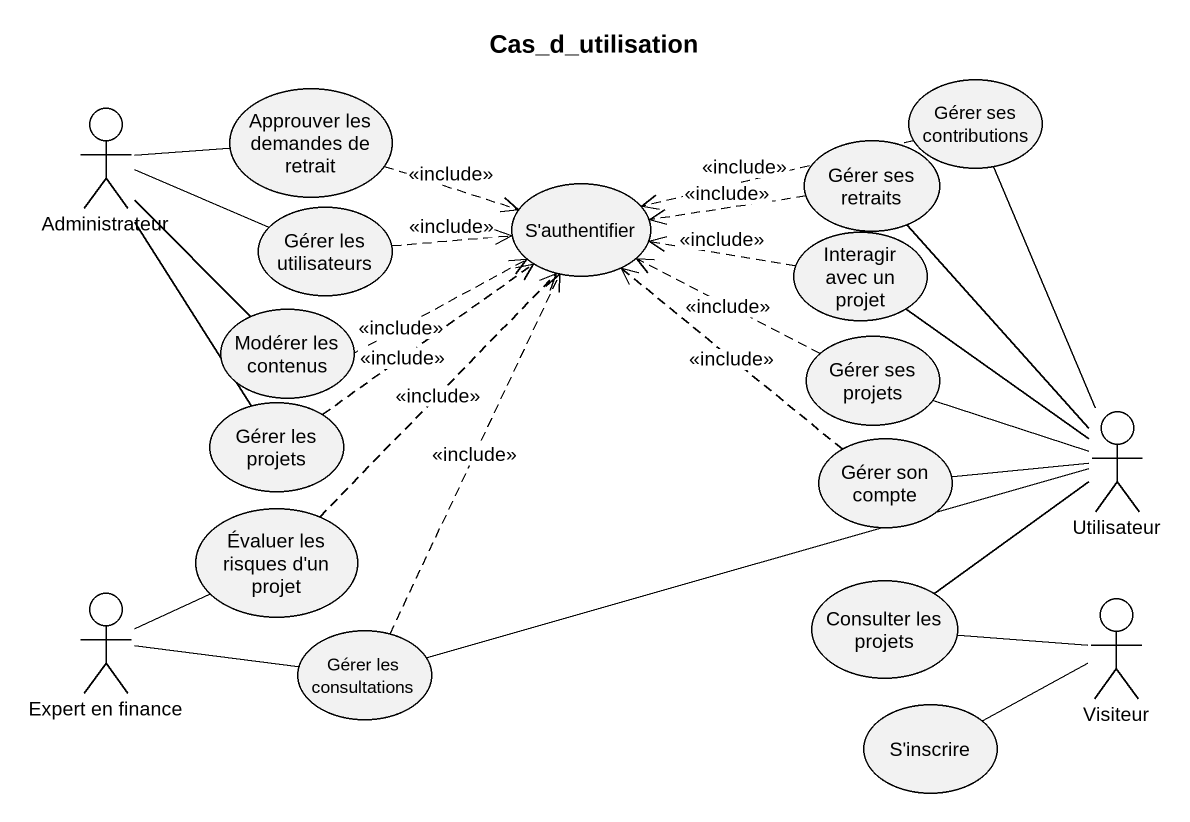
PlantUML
@startuml
title Cas_d_utilisation
actor Administrateur
usecase "Approuver les demandes de retrait" as Approuver_les_demandes_de
usecase "Gérer ses contributions" as Gérer_ses_contributions
usecase "S'authentifier" as S_authentifier
usecase "Gérer ses retraits" as Gérer_ses_retraits
usecase "Gérer les utilisateurs" as Gérer_les_utilisateurs
usecase "Interagir avec un projet" as Interagir_avec_un_projet
usecase "Modérer les contenus" as Modérer_les_contenus
usecase "Gérer ses projets" as Gérer_ses_projets
usecase "Gérer les projets" as Gérer_les_projets
usecase "Gérer son compte" as Gérer_son_compte
actor Utilisateur
usecase "Évaluer les risques d'un projet" as Évaluer_les_risques_d_un
actor "Expert en finance" as Expert_en_finance
usecase "Consulter les projets" as Consulter_les_projets
actor Visiteur
usecase "Gérer les consultations" as Gérer_les_consultations
usecase "S'inscrire" as S_inscrire
Administrateur -right- Approuver_les_demandes_de
Administrateur -right- Gérer_les_utilisateurs
Administrateur -- Modérer_les_contenus
Administrateur -- Gérer_les_projets
Approuver_les_demandes_de .right.> S_authentifier : <<include>>
Gérer_ses_contributions .left.> S_authentifier : <<include>>
Gérer_ses_contributions -- Utilisateur
Gérer_ses_retraits .left.> S_authentifier : <<include>>
Gérer_ses_retraits -- Utilisateur
Gérer_les_utilisateurs .right.> S_authentifier : <<include>>
Interagir_avec_un_projet .left.> S_authentifier : <<include>>
Interagir_avec_un_projet -- Utilisateur
Modérer_les_contenus .right.> S_authentifier : <<include>>
Gérer_ses_projets .left.> S_authentifier : <<include>>
Gérer_ses_projets -right- Utilisateur
Gérer_les_projets .up.> S_authentifier : <<include>>
Gérer_son_compte .up.> S_authentifier : <<include>>
Gérer_son_compte -right- Utilisateur
Utilisateur -left- Gérer_les_consultations
Évaluer_les_risques_d_un .up.> S_authentifier : <<include>>
Expert_en_finance -up- Évaluer_les_risques_d_un
Expert_en_finance -right- Gérer_les_consultations
Consulter_les_projets -right- Utilisateur
Visiteur -left- Consulter_les_projets
Visiteur -left- S_inscrire
Gérer_les_consultations .up.> S_authentifier : <<include>>
@enduml
